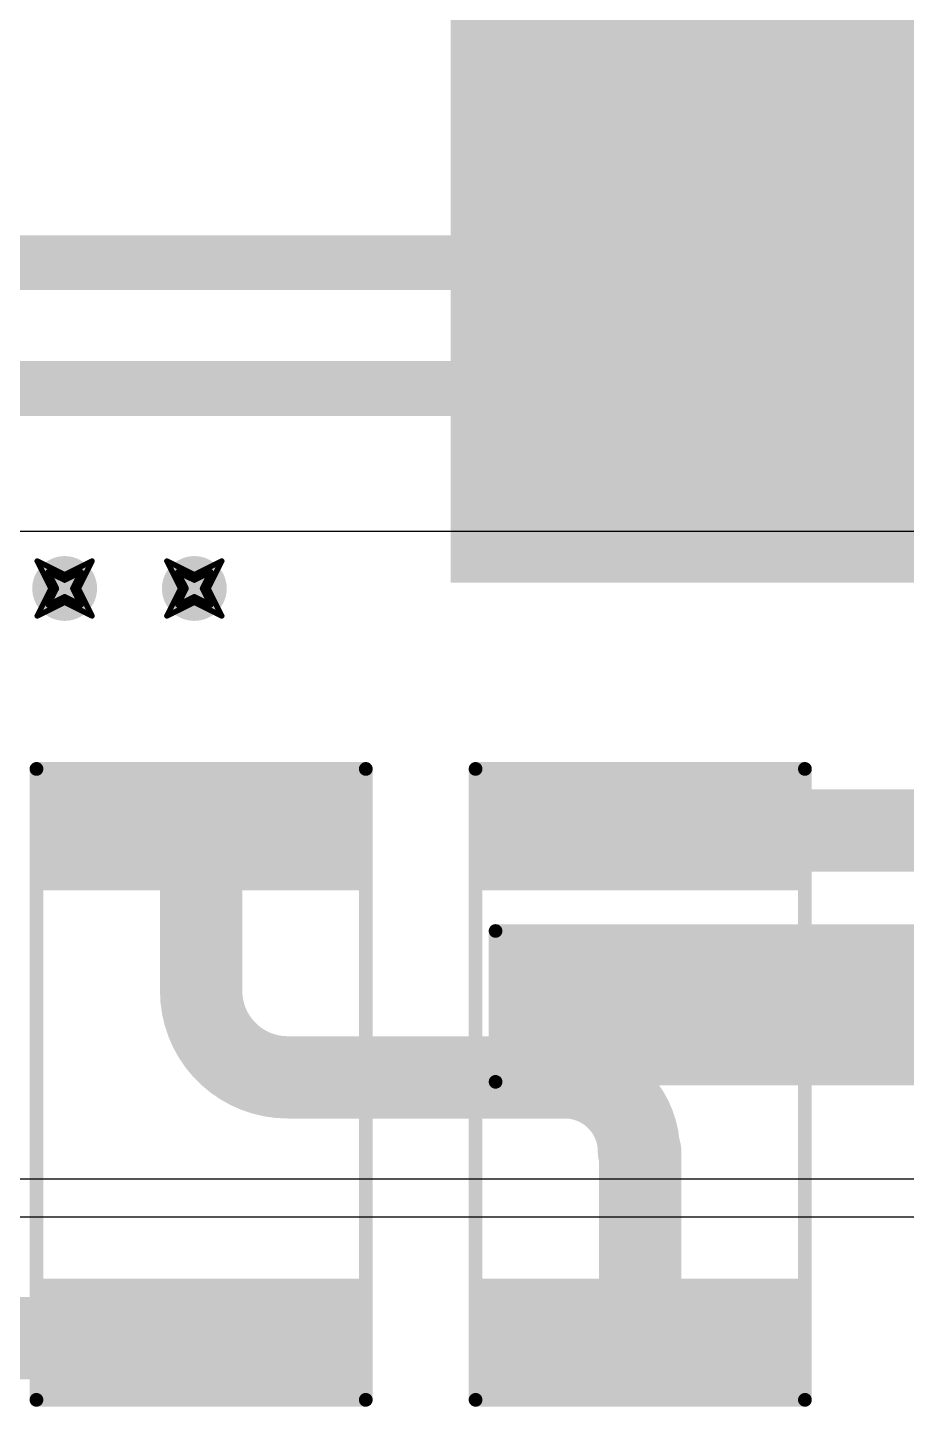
# Model space of a CAD drawing. Header units: inches. Extents: x -2 to 5376, y -4 to 5426.
# Drawn here: x 40.93 to 49.06, y 55.88 to 68.77 of the extents above; entities that cross this region are included whole.
import ezdxf

# ---------------------------------------------------------------- set-up
doc = ezdxf.new("R2010")
doc.units = ezdxf.units.IN
for name, color, linetype in [('Bottom Layer', 5, 'Continuous'), ('Bottom Overlay', 54, 'Continuous'), ('Bottom Paste', 16, 'Continuous'), ('Bottom Solder', 6, 'Continuous'), ('Drill Drawing', 1, 'Continuous'), ('Layer 1', 16, 'Continuous'), ('Layer 2', 76, 'Continuous'), ('Top Layer', 1, 'Continuous'), ('Top Overlay', 2, 'Continuous'), ('Top Paste', 8, 'Continuous'), ('Top Solder', 216, 'Continuous'), ('Via Holes', 16, 'Continuous')]:
    doc.layers.add(name, color=color, linetype=linetype)

# ---------------------------------------------------------------- blocks, each defined once
blk = doc.blocks.new('RES_2010_50')
at = {"layer": 'Top Layer'}
for points in [[(-2.8, 1.4), (-1.9, 1.4), (-1.9, -1.4), (-2.8, -1.4)], [(1.9, 1.4), (2.8, 1.4), (2.8, -1.4), (1.9, -1.4)]]:
    blk.add_hatch(color=1, dxfattribs=at).paths.add_polyline_path(points)
at = {"layer": 'Top Paste'}
for points in [[(-2.8, 1.4), (-1.9, 1.4), (-1.9, -1.4), (-2.8, -1.4)], [(1.9, 1.4), (2.8, 1.4), (2.8, -1.4), (1.9, -1.4)]]:
    blk.add_hatch(color=8, dxfattribs=at).paths.add_polyline_path(points)
at = {"layer": 'Top Solder'}
for points in [[(-2.902, 1.502), (-1.798, 1.502), (-1.798, -1.502), (-2.902, -1.502)], [(1.798, 1.502), (2.902, 1.502), (2.902, -1.502), (1.798, -1.502)]]:
    blk.add_hatch(color=216, dxfattribs=at).paths.add_polyline_path(points)
at = {"layer": 'Top Overlay'}
for points in [[(-2.921, 1.524, 0.127, 0.127, 0), (2.921, 1.524, 0.127, 0.127, 0)], [(-2.921, 1.524, 0.127, 0.127, 0), (-2.921, -1.524, 0.127, 0.127, 0)], [(2.921, 1.524, 0.127, 0.127, 0), (2.921, -1.524, 0.127, 0.127, 0)], [(-2.921, -1.524, 0.127, 0.127, 0), (2.921, -1.524, 0.127, 0.127, 0)]]:
    blk.add_lwpolyline(points, format="xyseb", dxfattribs=at)
for points in [[(-2.953, 1.524, 0.0635, 0.0635, 1), (-2.889, 1.524, 0.0635, 0.0635, 1)], [(-2.953, 1.524, 0.0635, 0.0635, 1), (-2.889, 1.524, 0.0635, 0.0635, 1)], [(2.889, 1.524, 0.0635, 0.0635, 1), (2.953, 1.524, 0.0635, 0.0635, 1)], [(2.889, 1.524, 0.0635, 0.0635, 1), (2.953, 1.524, 0.0635, 0.0635, 1)], [(-2.953, -1.524, 0.0635, 0.0635, 1), (-2.889, -1.524, 0.0635, 0.0635, 1)], [(-2.953, -1.524, 0.0635, 0.0635, 1), (-2.889, -1.524, 0.0635, 0.0635, 1)], [(2.889, -1.524, 0.0635, 0.0635, 1), (2.953, -1.524, 0.0635, 0.0635, 1)], [(2.889, -1.524, 0.0635, 0.0635, 1), (2.953, -1.524, 0.0635, 0.0635, 1)]]:
    blk.add_lwpolyline(points, format="xyseb", close=True, dxfattribs=at)
blk = doc.blocks.new('RES_2010_51')
at = {"layer": 'Top Layer'}
for points in [[(-2.8, 1.4), (-1.9, 1.4), (-1.9, -1.4), (-2.8, -1.4)], [(1.9, 1.4), (2.8, 1.4), (2.8, -1.4), (1.9, -1.4)]]:
    blk.add_hatch(color=1, dxfattribs=at).paths.add_polyline_path(points)
at = {"layer": 'Top Paste'}
for points in [[(-2.8, 1.4), (-1.9, 1.4), (-1.9, -1.4), (-2.8, -1.4)], [(1.9, 1.4), (2.8, 1.4), (2.8, -1.4), (1.9, -1.4)]]:
    blk.add_hatch(color=8, dxfattribs=at).paths.add_polyline_path(points)
at = {"layer": 'Top Solder'}
for points in [[(-2.902, 1.502), (-1.798, 1.502), (-1.798, -1.502), (-2.902, -1.502)], [(1.798, 1.502), (2.902, 1.502), (2.902, -1.502), (1.798, -1.502)]]:
    blk.add_hatch(color=216, dxfattribs=at).paths.add_polyline_path(points)
at = {"layer": 'Top Overlay'}
for points in [[(-2.921, 1.524, 0.127, 0.127, 0), (2.921, 1.524, 0.127, 0.127, 0)], [(-2.921, 1.524, 0.127, 0.127, 0), (-2.921, -1.524, 0.127, 0.127, 0)], [(2.921, 1.524, 0.127, 0.127, 0), (2.921, -1.524, 0.127, 0.127, 0)], [(-2.921, -1.524, 0.127, 0.127, 0), (2.921, -1.524, 0.127, 0.127, 0)]]:
    blk.add_lwpolyline(points, format="xyseb", dxfattribs=at)
for points in [[(-2.953, 1.524, 0.0635, 0.0635, 1), (-2.889, 1.524, 0.0635, 0.0635, 1)], [(-2.953, 1.524, 0.0635, 0.0635, 1), (-2.889, 1.524, 0.0635, 0.0635, 1)], [(2.889, 1.524, 0.0635, 0.0635, 1), (2.953, 1.524, 0.0635, 0.0635, 1)], [(2.889, 1.524, 0.0635, 0.0635, 1), (2.953, 1.524, 0.0635, 0.0635, 1)], [(-2.953, -1.524, 0.0635, 0.0635, 1), (-2.889, -1.524, 0.0635, 0.0635, 1)], [(-2.953, -1.524, 0.0635, 0.0635, 1), (-2.889, -1.524, 0.0635, 0.0635, 1)], [(2.889, -1.524, 0.0635, 0.0635, 1), (2.953, -1.524, 0.0635, 0.0635, 1)], [(2.889, -1.524, 0.0635, 0.0635, 1), (2.953, -1.524, 0.0635, 0.0635, 1)]]:
    blk.add_lwpolyline(points, format="xyseb", close=True, dxfattribs=at)
blk = doc.blocks.new('D2PAK_88')
at = {"layer": 'Top Layer'}
blk.add_hatch(color=1, dxfattribs=at).paths.add_polyline_path([(-5.715, 9.78), (5.715, 9.78), (5.715, 0.89), (-5.715, 0.89)])
at = {"layer": 'Top Paste'}
blk.add_hatch(color=8, dxfattribs=at).paths.add_polyline_path([(-5.715, 9.78), (5.715, 9.78), (5.715, 0.89), (-5.715, 0.89)])
at = {"layer": 'Top Solder'}
blk.add_hatch(color=216, dxfattribs=at).paths.add_polyline_path([(-5.817, 9.882), (5.817, 9.882), (5.817, 0.788), (-5.817, 0.788)])
blk = doc.blocks.new('C___2220_B_101')
at = {"layer": 'Bottom Layer'}
for points in [[(-3.2, 2.6), (-2, 2.6), (-2, -2.6), (-3.2, -2.6)], [(2, 2.6), (3.2, 2.6), (3.2, -2.6), (2, -2.6)]]:
    blk.add_hatch(color=5, dxfattribs=at).paths.add_polyline_path(points)
at = {"layer": 'Bottom Paste'}
for points in [[(-3.2, 2.6), (-2, 2.6), (-2, -2.6), (-3.2, -2.6)], [(2, 2.6), (3.2, 2.6), (3.2, -2.6), (2, -2.6)]]:
    blk.add_hatch(color=16, dxfattribs=at).paths.add_polyline_path(points)
at = {"layer": 'Bottom Solder'}
for points in [[(-3.302, 2.702), (-1.898, 2.702), (-1.898, -2.702), (-3.302, -2.702)], [(1.898, 2.702), (3.302, 2.702), (3.302, -2.702), (1.898, -2.702)]]:
    blk.add_hatch(color=6, dxfattribs=at).paths.add_polyline_path(points)
at = {"layer": 'Bottom Overlay'}
for points in [[(-3.327, -2.749, 0.127, 0.127, 0), (-3.327, 2.749, 0.127, 0.127, 0)], [(-1.93, 2.749, 0.127, 0.127, 0), (-3.327, 2.749, 0.127, 0.127, 0)], [(3.327, 2.749, 0.127, 0.127, 0), (1.93, 2.749, 0.127, 0.127, 0)], [(3.327, -2.749, 0.127, 0.127, 0), (3.327, 2.749, 0.127, 0.127, 0)], [(-1.93, -2.749, 0.127, 0.127, 0), (-3.327, -2.749, 0.127, 0.127, 0)], [(3.327, -2.749, 0.127, 0.127, 0), (1.93, -2.749, 0.127, 0.127, 0)]]:
    blk.add_lwpolyline(points, format="xyseb", dxfattribs=at)
for points in [[(-3.359, 2.749, 0.0635, 0.0635, 1), (-3.296, 2.749, 0.0635, 0.0635, 1)], [(-3.359, 2.749, 0.0635, 0.0635, 1), (-3.296, 2.749, 0.0635, 0.0635, 1)], [(-1.962, 2.749, 0.0635, 0.0635, 1), (-1.899, 2.749, 0.0635, 0.0635, 1)], [(1.899, 2.749, 0.0635, 0.0635, 1), (1.962, 2.749, 0.0635, 0.0635, 1)], [(3.296, 2.749, 0.0635, 0.0635, 1), (3.359, 2.749, 0.0635, 0.0635, 1)], [(3.296, 2.749, 0.0635, 0.0635, 1), (3.359, 2.749, 0.0635, 0.0635, 1)], [(-3.359, -2.749, 0.0635, 0.0635, 1), (-3.296, -2.749, 0.0635, 0.0635, 1)], [(-3.359, -2.749, 0.0635, 0.0635, 1), (-3.296, -2.749, 0.0635, 0.0635, 1)], [(-1.962, -2.749, 0.0635, 0.0635, 1), (-1.899, -2.749, 0.0635, 0.0635, 1)], [(1.899, -2.749, 0.0635, 0.0635, 1), (1.962, -2.749, 0.0635, 0.0635, 1)], [(3.296, -2.749, 0.0635, 0.0635, 1), (3.359, -2.749, 0.0635, 0.0635, 1)], [(3.296, -2.749, 0.0635, 0.0635, 1), (3.359, -2.749, 0.0635, 0.0635, 1)]]:
    blk.add_lwpolyline(points, format="xyseb", close=True, dxfattribs=at)

msp = doc.modelspace()

# ---------------------------------------------------------------- hatches: boundary and pattern name
at = {"layer": 'Bottom Layer'}
h = msp.add_hatch(color=5, dxfattribs=at)
edge = h.paths.add_edge_path()
edge.add_arc((41.269, 63.582), 0.3, 0, 360)
h = msp.add_hatch(color=5, dxfattribs=at)
edge = h.paths.add_edge_path()
edge.add_arc((42.469, 63.582), 0.3, 0, 360)
at = {"layer": 'Layer 1'}
h = msp.add_hatch(color=16, dxfattribs=at)
edge = h.paths.add_edge_path()
edge.add_arc((41.269, 63.582), 0.3, 0, 360)
h = msp.add_hatch(color=16, dxfattribs=at)
edge = h.paths.add_edge_path()
edge.add_arc((42.469, 63.582), 0.3, 0, 360)
at = {"layer": 'Layer 2'}
h = msp.add_hatch(color=76, dxfattribs=at)
edge = h.paths.add_edge_path()
edge.add_arc((41.269, 63.582), 0.3, 0, 360)
h = msp.add_hatch(color=76, dxfattribs=at)
edge = h.paths.add_edge_path()
edge.add_arc((42.469, 63.582), 0.3, 0, 360)
at = {"layer": 'Top Layer'}
h = msp.add_hatch(color=1, dxfattribs=at)
edge = h.paths.add_edge_path()
edge.add_arc((41.269, 63.582), 0.3, 0, 360)
h = msp.add_hatch(color=1, dxfattribs=at)
edge = h.paths.add_edge_path()
edge.add_arc((42.469, 63.582), 0.3, 0, 360)
at = {"layer": 'Via Holes'}
h = msp.add_hatch(color=7, dxfattribs=at)
edge = h.paths.add_edge_path()
edge.add_arc((41.269, 63.582), 0.15, 0, 360)
h = msp.add_hatch(color=7, dxfattribs=at)
edge = h.paths.add_edge_path()
edge.add_arc((42.469, 63.582), 0.15, 0, 360)

# ---------------------------------------------------------------- linework, layer by layer
at = {"layer": 'Bottom Layer'}
for p, q in [((67.781, 64.11), (39.244, 64.11)), ((25.349, 58.115), (64.618, 58.115))]:
    msp.add_line(p, q, dxfattribs=at)
for points in [[(38.684, 66.599, 0.508, 0.508, 0), (52.017, 66.599, 0.508, 0.508, 0)], [(35.104, 65.434, 0.508, 0.508, 0), (53.102, 65.434, 0.508, 0.508, 0)]]:
    msp.add_lwpolyline(points, format="xyseb", dxfattribs=at)
at = {"layer": 'Drill Drawing'}
for points in [[(41.015, 63.836, 0.0508, 0.0508, 0), (41.269, 63.709, 0.0508, 0.0508, 0)], [(41.015, 63.836, 0.0508, 0.0508, 0), (41.142, 63.582, 0.0508, 0.0508, 0)], [(41.269, 63.709, 0.0508, 0.0508, 0), (41.523, 63.836, 0.0508, 0.0508, 0)], [(41.396, 63.582, 0.0508, 0.0508, 0), (41.523, 63.836, 0.0508, 0.0508, 0)], [(42.215, 63.836, 0.0508, 0.0508, 0), (42.469, 63.709, 0.0508, 0.0508, 0)], [(42.215, 63.836, 0.0508, 0.0508, 0), (42.342, 63.582, 0.0508, 0.0508, 0)], [(42.469, 63.709, 0.0508, 0.0508, 0), (42.723, 63.836, 0.0508, 0.0508, 0)], [(42.596, 63.582, 0.0508, 0.0508, 0), (42.723, 63.836, 0.0508, 0.0508, 0)], [(41.116, 63.735, 0.0508, 0.0508, 0), (41.269, 63.659, 0.0508, 0.0508, 0)], [(41.116, 63.735, 0.0508, 0.0508, 0), (41.193, 63.582, 0.0508, 0.0508, 0)], [(41.269, 63.659, 0.0508, 0.0508, 0), (41.421, 63.735, 0.0508, 0.0508, 0)], [(41.345, 63.582, 0.0508, 0.0508, 0), (41.421, 63.735, 0.0508, 0.0508, 0)], [(42.316, 63.735, 0.0508, 0.0508, 0), (42.469, 63.659, 0.0508, 0.0508, 0)], [(42.316, 63.735, 0.0508, 0.0508, 0), (42.393, 63.582, 0.0508, 0.0508, 0)], [(42.469, 63.659, 0.0508, 0.0508, 0), (42.621, 63.735, 0.0508, 0.0508, 0)], [(42.545, 63.582, 0.0508, 0.0508, 0), (42.621, 63.735, 0.0508, 0.0508, 0)], [(41.015, 63.328, 0.0508, 0.0508, 0), (41.142, 63.582, 0.0508, 0.0508, 0)], [(41.116, 63.43, 0.0508, 0.0508, 0), (41.193, 63.582, 0.0508, 0.0508, 0)], [(41.345, 63.582, 0.0508, 0.0508, 0), (41.421, 63.43, 0.0508, 0.0508, 0)], [(41.396, 63.582, 0.0508, 0.0508, 0), (41.523, 63.328, 0.0508, 0.0508, 0)], [(42.215, 63.328, 0.0508, 0.0508, 0), (42.342, 63.582, 0.0508, 0.0508, 0)], [(42.316, 63.43, 0.0508, 0.0508, 0), (42.393, 63.582, 0.0508, 0.0508, 0)], [(42.545, 63.582, 0.0508, 0.0508, 0), (42.621, 63.43, 0.0508, 0.0508, 0)], [(42.596, 63.582, 0.0508, 0.0508, 0), (42.723, 63.328, 0.0508, 0.0508, 0)], [(41.015, 63.328, 0.0508, 0.0508, 0), (41.269, 63.455, 0.0508, 0.0508, 0)], [(41.116, 63.43, 0.0508, 0.0508, 0), (41.269, 63.506, 0.0508, 0.0508, 0)], [(41.269, 63.506, 0.0508, 0.0508, 0), (41.421, 63.43, 0.0508, 0.0508, 0)], [(41.269, 63.455, 0.0508, 0.0508, 0), (41.523, 63.328, 0.0508, 0.0508, 0)], [(42.215, 63.328, 0.0508, 0.0508, 0), (42.469, 63.455, 0.0508, 0.0508, 0)], [(42.316, 63.43, 0.0508, 0.0508, 0), (42.469, 63.506, 0.0508, 0.0508, 0)], [(42.469, 63.506, 0.0508, 0.0508, 0), (42.621, 63.43, 0.0508, 0.0508, 0)], [(42.469, 63.455, 0.0508, 0.0508, 0), (42.723, 63.328, 0.0508, 0.0508, 0)]]:
    msp.add_lwpolyline(points, format="xyseb", dxfattribs=at)
for points in [[(41.002, 63.836, 0.0254, 0.0254, 1), (41.027, 63.836, 0.0254, 0.0254, 1)], [(41.002, 63.836, 0.0254, 0.0254, 1), (41.027, 63.836, 0.0254, 0.0254, 1)], [(41.51, 63.836, 0.0254, 0.0254, 1), (41.535, 63.836, 0.0254, 0.0254, 1)], [(41.51, 63.836, 0.0254, 0.0254, 1), (41.535, 63.836, 0.0254, 0.0254, 1)], [(42.202, 63.836, 0.0254, 0.0254, 1), (42.227, 63.836, 0.0254, 0.0254, 1)], [(42.202, 63.836, 0.0254, 0.0254, 1), (42.227, 63.836, 0.0254, 0.0254, 1)], [(42.71, 63.836, 0.0254, 0.0254, 1), (42.736, 63.836, 0.0254, 0.0254, 1)], [(42.71, 63.836, 0.0254, 0.0254, 1), (42.736, 63.836, 0.0254, 0.0254, 1)], [(41.104, 63.735, 0.0254, 0.0254, 1), (41.129, 63.735, 0.0254, 0.0254, 1)], [(41.104, 63.735, 0.0254, 0.0254, 1), (41.129, 63.735, 0.0254, 0.0254, 1)], [(41.256, 63.709, 0.0254, 0.0254, 1), (41.281, 63.709, 0.0254, 0.0254, 1)], [(41.256, 63.709, 0.0254, 0.0254, 1), (41.281, 63.709, 0.0254, 0.0254, 1)], [(41.408, 63.735, 0.0254, 0.0254, 1), (41.434, 63.735, 0.0254, 0.0254, 1)], [(41.408, 63.735, 0.0254, 0.0254, 1), (41.434, 63.735, 0.0254, 0.0254, 1)], [(42.304, 63.735, 0.0254, 0.0254, 1), (42.329, 63.735, 0.0254, 0.0254, 1)], [(42.304, 63.735, 0.0254, 0.0254, 1), (42.329, 63.735, 0.0254, 0.0254, 1)], [(42.456, 63.709, 0.0254, 0.0254, 1), (42.481, 63.709, 0.0254, 0.0254, 1)], [(42.456, 63.709, 0.0254, 0.0254, 1), (42.481, 63.709, 0.0254, 0.0254, 1)], [(42.608, 63.735, 0.0254, 0.0254, 1), (42.634, 63.735, 0.0254, 0.0254, 1)], [(42.608, 63.735, 0.0254, 0.0254, 1), (42.634, 63.735, 0.0254, 0.0254, 1)], [(41.129, 63.582, 0.0254, 0.0254, 1), (41.154, 63.582, 0.0254, 0.0254, 1)], [(41.129, 63.582, 0.0254, 0.0254, 1), (41.154, 63.582, 0.0254, 0.0254, 1)], [(41.18, 63.582, 0.0254, 0.0254, 1), (41.205, 63.582, 0.0254, 0.0254, 1)], [(41.18, 63.582, 0.0254, 0.0254, 1), (41.205, 63.582, 0.0254, 0.0254, 1)], [(41.256, 63.659, 0.0254, 0.0254, 1), (41.281, 63.659, 0.0254, 0.0254, 1)], [(41.256, 63.659, 0.0254, 0.0254, 1), (41.281, 63.659, 0.0254, 0.0254, 1)], [(41.332, 63.582, 0.0254, 0.0254, 1), (41.358, 63.582, 0.0254, 0.0254, 1)], [(41.332, 63.582, 0.0254, 0.0254, 1), (41.358, 63.582, 0.0254, 0.0254, 1)], [(41.383, 63.582, 0.0254, 0.0254, 1), (41.408, 63.582, 0.0254, 0.0254, 1)], [(41.383, 63.582, 0.0254, 0.0254, 1), (41.408, 63.582, 0.0254, 0.0254, 1)], [(42.329, 63.582, 0.0254, 0.0254, 1), (42.354, 63.582, 0.0254, 0.0254, 1)], [(42.329, 63.582, 0.0254, 0.0254, 1), (42.354, 63.582, 0.0254, 0.0254, 1)], [(42.38, 63.582, 0.0254, 0.0254, 1), (42.405, 63.582, 0.0254, 0.0254, 1)], [(42.38, 63.582, 0.0254, 0.0254, 1), (42.405, 63.582, 0.0254, 0.0254, 1)], [(42.456, 63.659, 0.0254, 0.0254, 1), (42.481, 63.659, 0.0254, 0.0254, 1)], [(42.456, 63.659, 0.0254, 0.0254, 1), (42.481, 63.659, 0.0254, 0.0254, 1)], [(42.532, 63.582, 0.0254, 0.0254, 1), (42.558, 63.582, 0.0254, 0.0254, 1)], [(42.532, 63.582, 0.0254, 0.0254, 1), (42.558, 63.582, 0.0254, 0.0254, 1)], [(42.583, 63.582, 0.0254, 0.0254, 1), (42.608, 63.582, 0.0254, 0.0254, 1)], [(42.583, 63.582, 0.0254, 0.0254, 1), (42.608, 63.582, 0.0254, 0.0254, 1)], [(41.104, 63.43, 0.0254, 0.0254, 1), (41.129, 63.43, 0.0254, 0.0254, 1)], [(41.104, 63.43, 0.0254, 0.0254, 1), (41.129, 63.43, 0.0254, 0.0254, 1)], [(41.256, 63.506, 0.0254, 0.0254, 1), (41.281, 63.506, 0.0254, 0.0254, 1)], [(41.256, 63.506, 0.0254, 0.0254, 1), (41.281, 63.506, 0.0254, 0.0254, 1)], [(41.256, 63.455, 0.0254, 0.0254, 1), (41.281, 63.455, 0.0254, 0.0254, 1)], [(41.256, 63.455, 0.0254, 0.0254, 1), (41.281, 63.455, 0.0254, 0.0254, 1)], [(41.408, 63.43, 0.0254, 0.0254, 1), (41.434, 63.43, 0.0254, 0.0254, 1)], [(41.408, 63.43, 0.0254, 0.0254, 1), (41.434, 63.43, 0.0254, 0.0254, 1)], [(42.304, 63.43, 0.0254, 0.0254, 1), (42.329, 63.43, 0.0254, 0.0254, 1)], [(42.304, 63.43, 0.0254, 0.0254, 1), (42.329, 63.43, 0.0254, 0.0254, 1)], [(42.456, 63.506, 0.0254, 0.0254, 1), (42.481, 63.506, 0.0254, 0.0254, 1)], [(42.456, 63.506, 0.0254, 0.0254, 1), (42.481, 63.506, 0.0254, 0.0254, 1)], [(42.456, 63.455, 0.0254, 0.0254, 1), (42.481, 63.455, 0.0254, 0.0254, 1)], [(42.456, 63.455, 0.0254, 0.0254, 1), (42.481, 63.455, 0.0254, 0.0254, 1)], [(42.608, 63.43, 0.0254, 0.0254, 1), (42.634, 63.43, 0.0254, 0.0254, 1)], [(42.608, 63.43, 0.0254, 0.0254, 1), (42.634, 63.43, 0.0254, 0.0254, 1)], [(41.002, 63.328, 0.0254, 0.0254, 1), (41.027, 63.328, 0.0254, 0.0254, 1)], [(41.002, 63.328, 0.0254, 0.0254, 1), (41.027, 63.328, 0.0254, 0.0254, 1)], [(41.51, 63.328, 0.0254, 0.0254, 1), (41.535, 63.328, 0.0254, 0.0254, 1)], [(41.51, 63.328, 0.0254, 0.0254, 1), (41.535, 63.328, 0.0254, 0.0254, 1)], [(42.202, 63.328, 0.0254, 0.0254, 1), (42.227, 63.328, 0.0254, 0.0254, 1)], [(42.202, 63.328, 0.0254, 0.0254, 1), (42.227, 63.328, 0.0254, 0.0254, 1)], [(42.71, 63.328, 0.0254, 0.0254, 1), (42.736, 63.328, 0.0254, 0.0254, 1)], [(42.71, 63.328, 0.0254, 0.0254, 1), (42.736, 63.328, 0.0254, 0.0254, 1)]]:
    msp.add_lwpolyline(points, format="xyseb", close=True, dxfattribs=at)
at = {"layer": 'Layer 1'}
msp.add_line((89.027, 57.76), (-1.052, 57.76), dxfattribs=at)
at = {"layer": 'Layer 2'}
msp.add_line((89.027, 57.76), (24.245, 57.76), dxfattribs=at)
at = {"layer": 'Top Layer'}
for points in [[(42.532, 59.856, 0.762, 0.762, 0), (42.532, 61.34, 0.762, 0.762, 0)], [(46.596, 61.34, 0.762, 0.762, 0), (50.664, 61.34, 0.762, 0.762, 0)], [(43.332, 59.055, 0.762, 0.762, -0.414214), (42.532, 59.856, 0.762, 0.762, 0)], [(43.332, 59.055, 0.762, 0.762, 0), (45.898, 59.055, 0.762, 0.762, 0)], [(45.898, 59.055, 0.762, 0.762, -0.414214), (46.584, 58.369, 0.762, 0.762, 0)], [(46.584, 58.369, 0.762, 0.762, 0), (46.596, 58.369, 0.762, 0.762, 0)], [(46.596, 56.64, 0.762, 0.762, 0), (46.596, 58.369, 0.762, 0.762, 0)], [(34.417, 56.64, 0.762, 0.762, 0), (42.532, 56.64, 0.762, 0.762, 0)], [(42.532, 56.64, 0.508, 0.508, 0), (42.532, 56.64, 0.508, 0.508, 0)]]:
    msp.add_lwpolyline(points, format="xyseb", dxfattribs=at)
for points in [[(42.341, 61.34, 0.381, 0.381, 1), (42.722, 61.34, 0.381, 0.381, 1)], [(46.405, 61.34, 0.381, 0.381, 1), (46.786, 61.34, 0.381, 0.381, 1)], [(42.341, 59.856, 0.381, 0.381, 1), (42.722, 59.856, 0.381, 0.381, 1)], [(42.341, 59.856, 0.381, 0.381, 1), (42.722, 59.856, 0.381, 0.381, 1)], [(43.142, 59.055, 0.381, 0.381, 1), (43.523, 59.055, 0.381, 0.381, 1)], [(43.142, 59.055, 0.381, 0.381, 1), (43.523, 59.055, 0.381, 0.381, 1)], [(45.707, 59.055, 0.381, 0.381, 1), (46.088, 59.055, 0.381, 0.381, 1)], [(45.707, 59.055, 0.381, 0.381, 1), (46.088, 59.055, 0.381, 0.381, 1)], [(46.393, 58.369, 0.381, 0.381, 1), (46.774, 58.369, 0.381, 0.381, 1)], [(46.393, 58.369, 0.381, 0.381, 1), (46.774, 58.369, 0.381, 0.381, 1)], [(46.405, 58.369, 0.381, 0.381, 1), (46.786, 58.369, 0.381, 0.381, 1)], [(46.405, 58.369, 0.381, 0.381, 1), (46.786, 58.369, 0.381, 0.381, 1)], [(42.341, 56.64, 0.381, 0.381, 1), (42.722, 56.64, 0.381, 0.381, 1)], [(46.405, 56.64, 0.381, 0.381, 1), (46.786, 56.64, 0.381, 0.381, 1)], [(42.405, 56.64, 0.254, 0.254, 1), (42.659, 56.64, 0.254, 0.254, 1)], [(42.405, 56.64, 0.254, 0.254, 1), (42.659, 56.64, 0.254, 0.254, 1)]]:
    msp.add_lwpolyline(points, format="xyseb", close=True, dxfattribs=at)

# ---------------------------------------------------------------- block references
for name, p, rotation in [('D2PAK_88', (50.66, 73.518), 180), ('RES_2010_51', (42.532, 58.99), 90), ('RES_2010_50', (46.596, 58.99), 90), ('C___2220_B_101', (48.006, 57.083), 270)]:
    msp.add_blockref(name, p, dxfattribs=dict(rotation=rotation))

doc.saveas('drawing.dxf')
